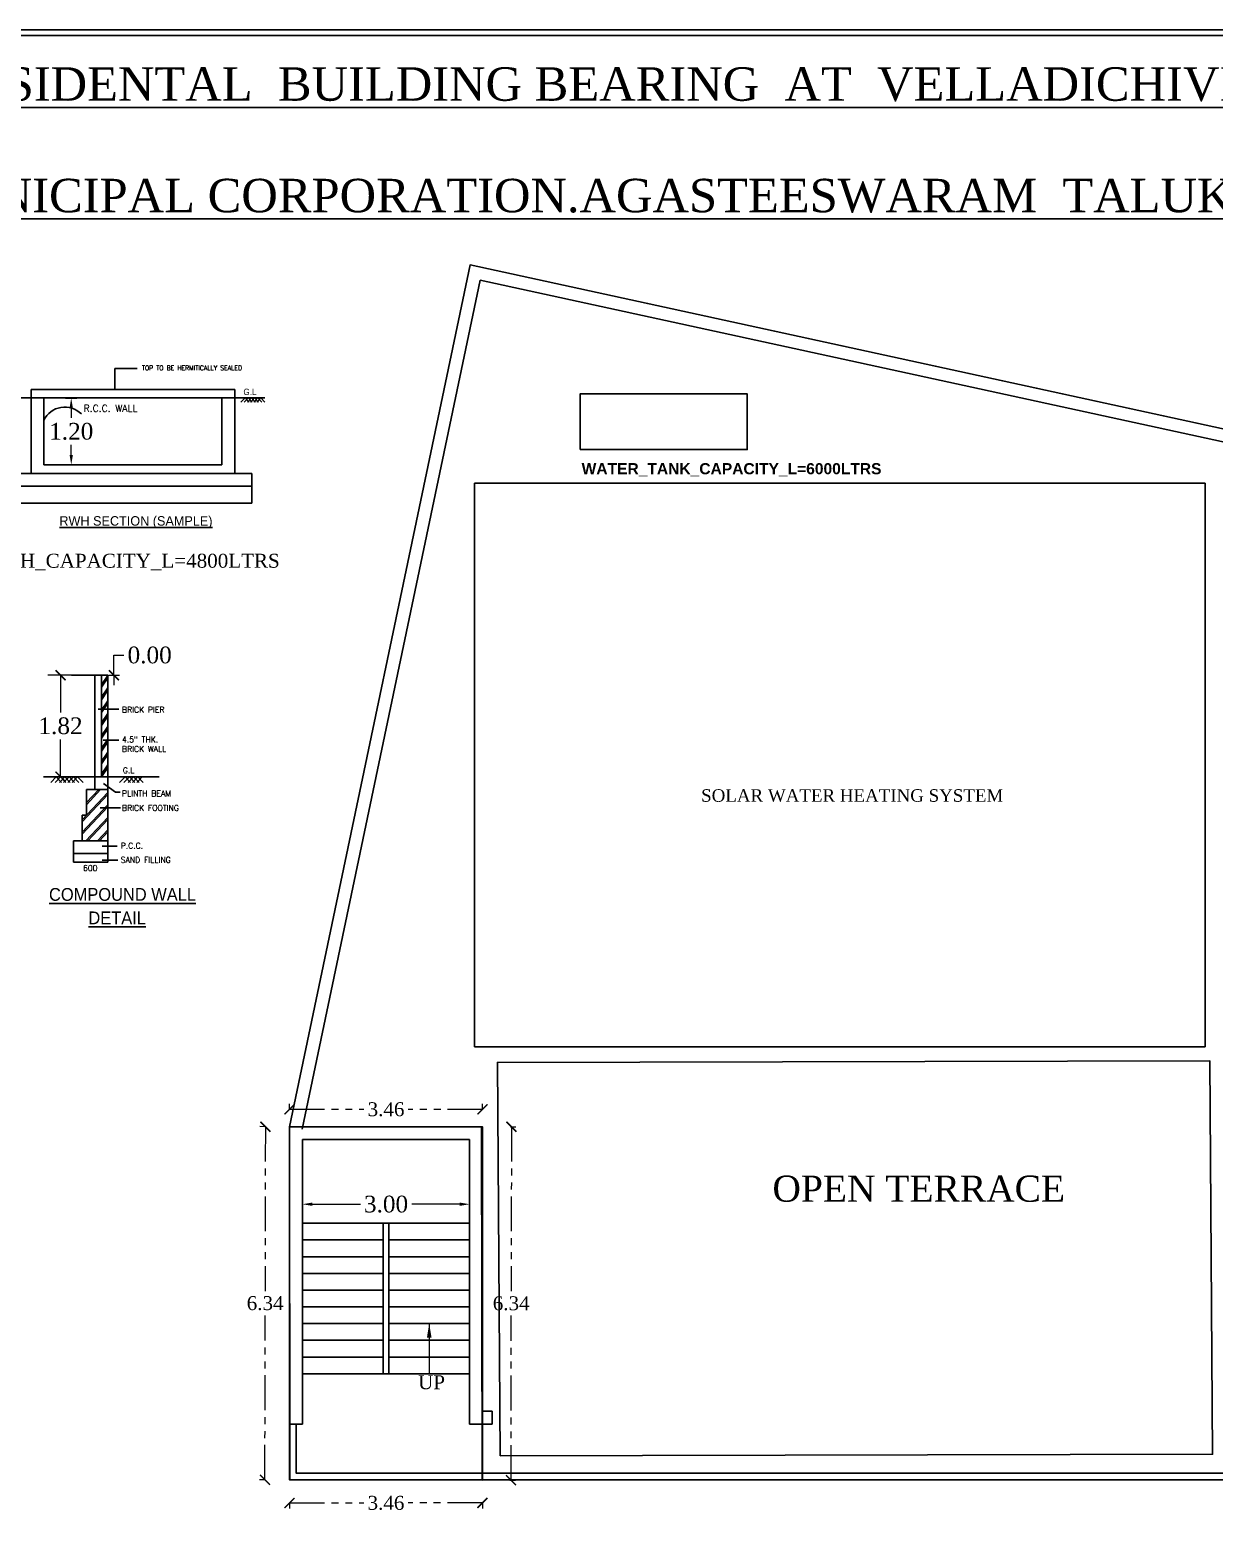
# Model space of a CAD drawing. Header units: metres. Extents: x 915 to 5569, y -1565 to 175.
# Drawn here: x 5431.85 to 5453.09, y -1407.37 to -1380.63 of the extents above; entities that cross this region are included whole.
import ezdxf

# ---------------------------------------------------------------- set-up
doc = ezdxf.new("R2010")
doc.units = ezdxf.units.M
doc.header["$MEASUREMENT"] = 0
doc.header["$PDMODE"] = 98
doc.linetypes.add('DOT2', pattern=[0.125, 0, -0.125])
doc.linetypes.add('PHANTOM2', pattern=[1.25, 0.625, -0.125, 0.125, -0.125, 0.125, -0.125])
for name, color, linetype in [('BLK_1_FLR_2_ROOF_AREA', 54, 'Continuous'), ('BLK_1_STAIR_HEADROOM', 13, 'Continuous'), ('COMPOUNDWALL', 7, 'Continuous'), ('RWH', 130, 'Continuous'), ('SOLAR_PANEL', 3, 'Continuous'), ('WATER_TANK_CALCULATION', 7, 'Continuous')]:
    doc.layers.add(name, color=color, linetype=linetype)
doc.styles.get("Standard").update_dxf_attribs({"font": 'times.ttf'})
doc.styles.add('T', font='ROMI____.pfb', dxfattribs={"width": 1.2, "height": 24})
doc.styles.add('T1', font='ROMANS.shx', dxfattribs={"width": 0.96, "height": 4})
doc.styles.add('UATEXT', font='GOTHIC.TTF')
doc.dimstyles.new('Copy of Standard', dxfattribs={"dimtxt": 0.25, "dimasz": 0.18, "dimexe": 0.1, "dimexo": 0.5, "dimgap": 0.09, "dimtad": 0, "dimtih": 1, "dimtoh": 1, "dimzin": 0, "dimdsep": 46, "dimtxsty": 'Standard', "dimblk": 'ARCHTICK', "dimcen": 0.09, "dimadec": 0, "dimazin": 0, "dimtfac": 1, "dimtofl": 0, "dimtmove": 0, "dimatfit": 3, "dimfxl": 0, "dimtolj": 1, "dimtzin": 0, "dimarcsym": 0})
doc.dimstyles.get("Standard").update_dxf_attribs({"dimtxt": 0.3, "dimasz": 0.18, "dimexe": 0.1, "dimexo": 0.1, "dimgap": 0.09, "dimtad": 0, "dimtih": 1, "dimtoh": 1, "dimzin": 0, "dimdsep": 46, "dimtxsty": 'Standard', "dimcen": 0.09, "dimadec": 0, "dimazin": 0, "dimtfac": 1, "dimtofl": 0, "dimtmove": 0, "dimatfit": 3, "dimfxl": 0, "dimtolj": 1, "dimtzin": 0, "dimarcsym": 0})
doc.dimstyles.new('STANDARD$0', dxfattribs={"dimtxt": 0.3, "dimasz": 0.18, "dimexe": 0.1, "dimexo": 0.1, "dimgap": 0.09, "dimtad": 0, "dimtih": 1, "dimtoh": 1, "dimzin": 1, "dimdsep": 46, "dimtxsty": 'Standard', "dimcen": 0.1, "dimadec": 3, "dimazin": 0, "dimtfac": 1, "dimtofl": 0, "dimtmove": 0, "dimatfit": 3, "dimfxl": 0, "dimtolj": 1, "dimtzin": 0, "dimarcsym": 0})

# ---------------------------------------------------------------- blocks, each defined once
blk = doc.blocks.new('_ArchTick')
at = {"color": 0, "linetype": 'ByBlock', "const_width": 0.15}
blk.add_lwpolyline([(-0.5, -0.5), (0.5, 0.5)], dxfattribs=at)
blk = doc.blocks.new('*D89')
at = {"color": 0, "lineweight": -2, "ltscale": 5}
for p, q in [((5436.738, -1401.802), (5436.738, -1401.602)), ((5436.918, -1401.702), (5437.777, -1401.702)), ((5439.558, -1401.702), (5438.699, -1401.702)), ((5439.738, -1401.802), (5439.738, -1401.602))]:
    blk.add_line(p, q, dxfattribs=at)
at = {"color": 0, "lineweight": 35, "ltscale": 5}
for points in [[(5436.918, -1401.672), (5436.918, -1401.732), (5436.738, -1401.702)], [(5439.558, -1401.672), (5439.558, -1401.732), (5439.738, -1401.702)]]:
    blk.add_solid(points, dxfattribs=at)
at = {"layer": 'Defpoints', "color": 0, "lineweight": 35, "ltscale": 5}
for p in [(5439.738, -1401.702), (5436.738, -1402.043), (5439.738, -1402.043)]:
    blk.add_point(p, dxfattribs=at)
at = {"color": 0, "lineweight": 35, "ltscale": 5, "insert": (5438.238, -1401.702), "char_height": 0.3, "attachment_point": 5}
blk.add_mtext('\\A1;3.00', dxfattribs=at)
blk = doc.blocks.new('*D107')
at = {"layer": 'Defpoints', "color": 0, "lineweight": 35}
for p in [(5432.098, -1387.239), (5432.591, -1387.239), (5432.098, -1388.439)]:
    blk.add_point(p, dxfattribs=at)
at = {"layer": 'RWH', "color": 0, "lineweight": -2}
for p, q in [((5432.491, -1387.239), (5432.691, -1387.239)), ((5432.591, -1387.419), (5432.591, -1387.596)), ((5432.591, -1388.259), (5432.591, -1388.082)), ((5432.491, -1388.439), (5432.691, -1388.439))]:
    blk.add_line(p, q, dxfattribs=at)
at = {"layer": 'RWH', "color": 0, "lineweight": 35}
for points in [[(5432.561, -1387.419), (5432.621, -1387.419), (5432.591, -1387.239)], [(5432.561, -1388.259), (5432.621, -1388.259), (5432.591, -1388.439)]]:
    blk.add_solid(points, dxfattribs=at)
at = {"layer": 'RWH', "color": 0, "lineweight": 30, "insert": (5432.591, -1387.839), "char_height": 0.3, "attachment_point": 5}
blk.add_mtext('\\A1;1.20', dxfattribs=at)
blk = doc.blocks.new('*D113')
at = {"layer": 'COMPOUNDWALL', "color": 0}
for p, q in [((5433.357, -1392.212), (5433.357, -1391.852)), ((5433.357, -1391.852), (5433.537, -1391.852)), ((5433.357, -1392.212), (5433.357, -1392.392))]:
    blk.add_line(p, q, dxfattribs=at)
at = {"layer": 'COMPOUNDWALL', "color": 0, "lineweight": -2}
blk.add_line((5433.257, -1392.212), (5433.457, -1392.212), dxfattribs=at)
blk.add_line((5433.257, -1392.212), (5433.457, -1392.212), dxfattribs=at)
at = {"layer": 'Defpoints', "color": 0, "lineweight": 35}
for p in [(5432.881, -1392.212), (5432.881, -1392.212), (5433.357, -1392.212)]:
    blk.add_point(p, dxfattribs=at)
at = {"layer": 'COMPOUNDWALL', "color": 0, "xscale": 0.18, "yscale": 0.18, "zscale": 0.18}
for rotation in [90, 270]:
    blk.add_blockref('_ArchTick', (5433.357, -1392.212), dxfattribs=dict(at, rotation=rotation))
at = {"layer": 'COMPOUNDWALL', "color": 0, "lineweight": 30, "insert": (5433.998, -1391.852), "char_height": 0.3, "attachment_point": 5}
blk.add_mtext('\\A1;0.00', dxfattribs=at)
blk = doc.blocks.new('*D111')
at = {"layer": 'COMPOUNDWALL', "color": 0}
for p, q in [((5431.485, -1392.212), (5431.025, -1392.212)), ((5431.485, -1394.032), (5431.025, -1394.032))]:
    blk.add_line(p, q, dxfattribs=at)
at = {"layer": 'COMPOUNDWALL', "color": 0, "lineweight": -2}
for p, q in [((5431.255, -1392.212), (5431.255, -1392.879)), ((5431.255, -1394.032), (5431.255, -1393.365))]:
    blk.add_line(p, q, dxfattribs=at)
at = {"layer": 'Defpoints', "color": 0, "lineweight": 35}
for p in [(5433.537, -1392.212), (5431.255, -1394.032), (5433.695, -1394.032)]:
    blk.add_point(p, dxfattribs=at)
at = {"layer": 'COMPOUNDWALL', "color": 0, "lineweight": -2, "xscale": 0.18, "yscale": 0.18, "zscale": 0.18}
for p, rotation in [((5431.255, -1392.212), 90), ((5431.255, -1394.032), 270)]:
    blk.add_blockref('_ArchTick', p, dxfattribs=dict(at, rotation=rotation))
at = {"layer": 'COMPOUNDWALL', "color": 0, "lineweight": 30, "insert": (5431.255, -1393.122), "char_height": 0.3, "attachment_point": 5}
blk.add_mtext('\\A1;1.82', dxfattribs=at)
blk = doc.blocks.new('*D112')
at = {"layer": 'COMPOUNDWALL', "color": 0}
for p, q in [((5432.629, -1392.212), (5432.169, -1392.212)), ((5432.629, -1394.032), (5432.169, -1394.032))]:
    blk.add_line(p, q, dxfattribs=at)
at = {"layer": 'COMPOUNDWALL', "color": 0, "lineweight": -2}
for p, q in [((5432.399, -1392.212), (5432.399, -1392.879)), ((5432.399, -1394.032), (5432.399, -1393.365))]:
    blk.add_line(p, q, dxfattribs=at)
at = {"layer": 'Defpoints', "color": 0, "lineweight": 35}
for p in [(5434.199, -1392.212), (5432.399, -1394.032), (5434.838, -1394.032)]:
    blk.add_point(p, dxfattribs=at)
at = {"layer": 'COMPOUNDWALL', "color": 0, "lineweight": -2, "xscale": 0.18, "yscale": 0.18, "zscale": 0.18}
for p, rotation in [((5432.399, -1392.212), 90), ((5432.399, -1394.032), 270)]:
    blk.add_blockref('_ArchTick', p, dxfattribs=dict(at, rotation=rotation))
at = {"layer": 'COMPOUNDWALL', "color": 0, "lineweight": 30, "insert": (5432.399, -1393.122), "char_height": 0.3, "attachment_point": 5}
blk.add_mtext('\\A1;1.82', dxfattribs=at)
blk = doc.blocks.new('*D184')
at = {"color": 0, "linetype": 'DOT2', "lineweight": -2}
for p, q in [((5436.508, -1399.998), (5436.508, -1399.898)), ((5439.968, -1400.001), (5439.968, -1399.901))]:
    blk.add_line(p, q, dxfattribs=at)
at = {"color": 0, "linetype": 'PHANTOM2', "lineweight": -2}
for p, q in [((5436.508, -1399.998), (5437.84, -1399.999)), ((5439.968, -1400.001), (5438.637, -1400))]:
    blk.add_line(p, q, dxfattribs=at)
at = {"layer": 'Defpoints', "color": 0, "linetype": 'ByBlock', "lineweight": 35}
for p in [(5439.968, -1400.001), (5436.508, -1400.311), (5439.968, -1400.314)]:
    blk.add_point(p, dxfattribs=at)
at = {"color": 0, "linetype": 'ByBlock', "lineweight": -2, "xscale": 0.18, "yscale": 0.18, "zscale": 0.18}
for p, rotation in [((5436.508, -1399.998), 179.9586634963854), ((5439.968, -1400.001), 359.9586634963854)]:
    blk.add_blockref('_ArchTick', p, dxfattribs=dict(at, rotation=rotation))
at = {"color": 0, "linetype": 'ByBlock', "lineweight": 35, "insert": (5438.238, -1400), "char_height": 0.25, "attachment_point": 5}
blk.add_mtext('\\A1;3.46', dxfattribs=at)
blk = doc.blocks.new('*D185')
at = {"color": 0, "linetype": 'DOT2', "lineweight": -2}
for p, q in [((5436.073, -1400.311), (5435.973, -1400.31)), ((5436.066, -1406.646), (5435.966, -1406.646))]:
    blk.add_line(p, q, dxfattribs=at)
at = {"color": 0, "linetype": 'PHANTOM2', "lineweight": -2}
for p, q in [((5436.073, -1400.311), (5436.069, -1403.261)), ((5436.066, -1406.646), (5436.069, -1403.696))]:
    blk.add_line(p, q, dxfattribs=at)
at = {"layer": 'Defpoints', "color": 0, "linetype": 'ByBlock', "lineweight": 35}
for p in [(5436.508, -1400.311), (5436.066, -1406.646), (5436.501, -1406.647)]:
    blk.add_point(p, dxfattribs=at)
at = {"color": 0, "linetype": 'ByBlock', "lineweight": -2, "xscale": 0.18, "yscale": 0.18, "zscale": 0.18}
for p, rotation in [((5436.073, -1400.311), 89.93490126308862), ((5436.066, -1406.646), 269.9349012630886)]:
    blk.add_blockref('_ArchTick', p, dxfattribs=dict(at, rotation=rotation))
at = {"color": 0, "linetype": 'ByBlock', "lineweight": 35, "insert": (5436.069, -1403.478), "char_height": 0.25, "attachment_point": 5}
blk.add_mtext('\\A1;6.34', dxfattribs=at)
blk = doc.blocks.new('*D186')
at = {"color": 0, "linetype": 'DOT2', "lineweight": -2}
for p, q in [((5436.508, -1407.061), (5436.508, -1407.161)), ((5439.967, -1407.061), (5439.967, -1407.161))]:
    blk.add_line(p, q, dxfattribs=at)
at = {"color": 0, "linetype": 'PHANTOM2', "lineweight": -2}
for p, q in [((5436.508, -1407.061), (5437.839, -1407.061)), ((5439.967, -1407.061), (5438.636, -1407.061))]:
    blk.add_line(p, q, dxfattribs=at)
at = {"layer": 'Defpoints', "color": 0, "linetype": 'ByBlock', "lineweight": 35}
for p in [(5436.508, -1406.649), (5439.967, -1406.649), (5439.967, -1407.061)]:
    blk.add_point(p, dxfattribs=at)
at = {"color": 0, "linetype": 'ByBlock', "lineweight": -2, "xscale": 0.18, "yscale": 0.18, "zscale": 0.18, "rotation": 180}
blk.add_blockref('_ArchTick', (5436.508, -1407.061), dxfattribs=at)
at = {"color": 0, "linetype": 'ByBlock', "lineweight": -2, "xscale": 0.18, "yscale": 0.18, "zscale": 0.18}
blk.add_blockref('_ArchTick', (5439.967, -1407.061), dxfattribs=at)
at = {"color": 0, "linetype": 'ByBlock', "lineweight": 35, "insert": (5438.237, -1407.061), "char_height": 0.25, "attachment_point": 5}
blk.add_mtext('\\A1;3.46', dxfattribs=at)
blk = doc.blocks.new('*D187')
at = {"color": 0, "linetype": 'DOT2', "lineweight": -2}
for p, q in [((5440.468, -1400.312), (5440.587, -1400.312)), ((5440.461, -1406.651), (5440.58, -1406.651))]:
    blk.add_line(p, q, dxfattribs=at)
at = {"color": 0, "linetype": 'PHANTOM2', "lineweight": -2}
for p, q in [((5440.487, -1400.312), (5440.483, -1403.264)), ((5440.48, -1406.651), (5440.483, -1403.699))]:
    blk.add_line(p, q, dxfattribs=at)
at = {"layer": 'Defpoints', "color": 0, "linetype": 'ByBlock', "lineweight": 35}
for p in [(5439.968, -1400.311), (5439.961, -1406.65), (5440.48, -1406.651)]:
    blk.add_point(p, dxfattribs=at)
at = {"color": 0, "linetype": 'ByBlock', "lineweight": -2, "xscale": 0.18, "yscale": 0.18, "zscale": 0.18}
for p, rotation in [((5440.487, -1400.312), 89.93490126309068), ((5440.48, -1406.651), 269.9349012630908)]:
    blk.add_blockref('_ArchTick', p, dxfattribs=dict(at, rotation=rotation))
at = {"color": 0, "linetype": 'ByBlock', "lineweight": 35, "insert": (5440.483, -1403.481), "char_height": 0.25, "attachment_point": 5}
blk.add_mtext('\\A1;6.34', dxfattribs=at)

msp = doc.modelspace()

# ---------------------------------------------------------------- linework, layer by layer
at = {"lineweight": 35, "ltscale": 5}
for p, q in [((5475.87176, -1392.71843), (5439.74654, -1384.8502)), ((5457.82756, -1389.02372), (5439.92413, -1385.12427)), ((5436.50804, -1405.64661), (5436.50804, -1400.31109)), ((5436.50804, -1400.31109), (5439.96804, -1400.31109)), ((5439.96804, -1405.41661), (5439.96804, -1400.31109)), ((5436.73804, -1400.54109), (5439.73804, -1400.54109)), ((5436.73804, -1405.64661), (5436.73804, -1400.54109)), ((5439.73804, -1405.64661), (5439.73804, -1400.54109)), ((5436.73804, -1402.04262), (5439.73804, -1402.04262)), ((5438.18804, -1404.74262), (5438.18804, -1402.04262)), ((5438.28804, -1404.74262), (5438.28804, -1402.04262)), ((5436.73804, -1402.34262), (5438.18804, -1402.34262)), ((5438.28804, -1402.34262), (5439.73804, -1402.34262)), ((5436.73804, -1402.64262), (5438.18804, -1402.64262)), ((5438.28804, -1402.64262), (5439.73804, -1402.64262)), ((5436.73804, -1402.94262), (5438.18804, -1402.94262)), ((5438.28804, -1402.94262), (5439.73804, -1402.94262)), ((5436.73804, -1403.24262), (5438.18804, -1403.24262)), ((5438.28804, -1403.24262), (5439.73804, -1403.24262)), ((5436.73804, -1403.54262), (5438.18804, -1403.54262)), ((5438.28804, -1403.54262), (5439.73804, -1403.54262)), ((5436.73804, -1403.84262), (5438.18804, -1403.84262)), ((5438.28804, -1403.84262), (5439.73804, -1403.84262)), ((5436.73804, -1404.14262), (5438.18804, -1404.14262)), ((5438.28804, -1404.14262), (5439.73804, -1404.14262)), ((5436.73804, -1404.44262), (5438.18804, -1404.44262)), ((5438.28804, -1404.44262), (5439.73804, -1404.44262)), ((5436.73804, -1404.74262), (5439.73804, -1404.74262)), ((5440.1443, -1405.41661), (5439.96804, -1405.41661)), ((5440.1443, -1405.41661), (5440.1443, -1405.64661)), ((5436.50804, -1405.64661), (5436.73804, -1405.64661)), ((5436.50804, -1405.64661), (5436.50804, -1406.6485)), ((5439.73804, -1405.64661), (5440.1443, -1405.64661))]:
    msp.add_line(p, q, dxfattribs=at)
at = {"color": 0, "linetype": 'ByBlock', "lineweight": 35}
msp.add_line((5439.9245, -1385.12248), (5436.73316, -1400.35825), dxfattribs=at)
at = {"lineweight": 30}
for p, q in [((5433.37114, -1386.70995), (5433.77346, -1386.70995)), ((5433.37114, -1387.08881), (5433.37114, -1386.70995)), ((5432.02236, -1387.2389), (5431.48502, -1387.2389)), ((5431.87009, -1387.2389), (5431.87009, -1387.08663)), ((5431.87009, -1387.08663), (5435.29477, -1387.08663)), ((5431.87009, -1387.2389), (5431.87009, -1388.4389)), ((5435.3709, -1387.2389), (5432.02236, -1387.2389)), ((5432.0985, -1387.2389), (5432.0985, -1388.4389)), ((5435.29477, -1387.08663), (5435.52317, -1387.08663)), ((5435.29477, -1388.4389), (5435.29477, -1387.2389)), ((5435.3709, -1387.2389), (5436.06352, -1387.2389)), ((5435.52317, -1387.08663), (5435.52317, -1387.2389)), ((5435.52317, -1388.59118), (5435.52317, -1387.2389)), ((5435.63575, -1387.31363), (5435.70812, -1387.23749)), ((5435.69285, -1387.31363), (5435.76522, -1387.23749)), ((5435.78049, -1387.31363), (5435.70812, -1387.23749)), ((5435.74995, -1387.31363), (5435.82232, -1387.23749)), ((5435.83759, -1387.31363), (5435.76522, -1387.23749)), ((5435.80705, -1387.31363), (5435.87943, -1387.23749)), ((5435.8947, -1387.31363), (5435.82232, -1387.23749)), ((5435.86416, -1387.31363), (5435.93653, -1387.23749)), ((5435.9518, -1387.31363), (5435.87943, -1387.23749)), ((5435.92126, -1387.31363), (5435.99363, -1387.23749)), ((5436.0089, -1387.31363), (5435.93653, -1387.23749)), ((5436.066, -1387.31363), (5435.99363, -1387.23749)), ((5431.56554, -1388.59118), (5431.87009, -1388.59118)), ((5431.87009, -1388.4389), (5431.87009, -1388.59118)), ((5431.87009, -1388.59118), (5435.52317, -1388.59118)), ((5432.0985, -1388.4389), (5435.29477, -1388.4389)), ((5435.52317, -1388.59118), (5435.82772, -1388.59118)), ((5435.82772, -1388.59118), (5435.82772, -1389.12413)), ((5431.56554, -1388.81958), (5435.82772, -1388.81958)), ((5435.82772, -1389.12413), (5431.56554, -1389.12413)), ((5433.24604, -1392.21197), (5432.59654, -1392.21197)), ((5433.01604, -1392.21197), (5433.01604, -1394.03197)), ((5433.13104, -1392.21197), (5433.01604, -1392.21197)), ((5433.13104, -1392.21197), (5433.13104, -1394.03197)), ((5433.24604, -1392.21197), (5433.13104, -1392.21197)), ((5433.13104, -1392.38164), (5433.24604, -1392.21474)), ((5433.13104, -1392.42668), (5433.24604, -1392.25978)), ((5433.24604, -1394.03197), (5433.24604, -1392.21197)), ((5433.13104, -1392.60692), (5433.24604, -1392.44002)), ((5433.13104, -1392.65197), (5433.23668, -1392.49863)), ((5433.13104, -1392.83692), (5433.24604, -1392.67002)), ((5433.24604, -1394.03197), (5433.24604, -1392.49863)), ((5433.07583, -1392.82036), (5433.44629, -1392.82036)), ((5433.13104, -1392.88197), (5433.24604, -1392.71506)), ((5433.13104, -1393.06692), (5433.24604, -1392.90002)), ((5433.13104, -1393.11197), (5433.24604, -1392.94506)), ((5433.13104, -1393.29692), (5433.24604, -1393.13002)), ((5433.13104, -1393.34197), (5433.24604, -1393.17506)), ((5433.13104, -1393.52692), (5433.24604, -1393.36002)), ((5433.13104, -1393.57197), (5433.24604, -1393.40506)), ((5433.16403, -1393.37862), (5433.44629, -1393.37862)), ((5433.13104, -1393.75692), (5433.24604, -1393.59002)), ((5433.13104, -1393.80197), (5433.24604, -1393.63506)), ((5433.13104, -1393.98692), (5433.24604, -1393.82002)), ((5433.13104, -1394.03197), (5433.24604, -1393.86506)), ((5433.01604, -1394.03197), (5432.09604, -1394.03197)), ((5432.22491, -1394.13419), (5432.32208, -1394.03197)), ((5432.30158, -1394.13419), (5432.39875, -1394.03197)), ((5432.41925, -1394.13419), (5432.32208, -1394.03197)), ((5432.37825, -1394.13419), (5432.47541, -1394.03197)), ((5432.49592, -1394.13419), (5432.39875, -1394.03197)), ((5432.45491, -1394.13419), (5432.55208, -1394.03197)), ((5432.57258, -1394.13419), (5432.47541, -1394.03197)), ((5432.53158, -1394.13419), (5432.62875, -1394.03197)), ((5432.64925, -1394.13419), (5432.55208, -1394.03197)), ((5432.60825, -1394.13419), (5432.70541, -1394.03197)), ((5432.72592, -1394.13419), (5432.62875, -1394.03197)), ((5432.80258, -1394.13419), (5432.70541, -1394.03197)), ((5433.24604, -1394.26197), (5432.8627, -1394.26197)), ((5432.8627, -1394.26197), (5432.8627, -1394.72197)), ((5432.8627, -1394.53533), (5433.11886, -1394.26197)), ((5432.8627, -1394.49795), (5433.08384, -1394.26197)), ((5433.24604, -1394.03197), (5433.01604, -1394.03197)), ((5433.01604, -1394.03197), (5433.01604, -1394.26197)), ((5433.16836, -1394.15662), (5433.38701, -1394.30731)), ((5433.24604, -1394.26197), (5433.24604, -1394.03197)), ((5433.24604, -1394.03197), (5434.16604, -1394.03197)), ((5433.24604, -1394.72197), (5433.24604, -1394.26197)), ((5433.45949, -1394.13419), (5433.55666, -1394.03197)), ((5433.53616, -1394.13419), (5433.63332, -1394.03197)), ((5433.65383, -1394.13419), (5433.55666, -1394.03197)), ((5433.61282, -1394.13419), (5433.70999, -1394.03197)), ((5433.73049, -1394.13419), (5433.63332, -1394.03197)), ((5433.68949, -1394.13419), (5433.78666, -1394.03197)), ((5433.80716, -1394.13419), (5433.70999, -1394.03197)), ((5433.76616, -1394.13419), (5433.86332, -1394.03197)), ((5433.88383, -1394.13419), (5433.78666, -1394.03197)), ((5432.78604, -1394.80401), (5433.24604, -1394.31313)), ((5432.78604, -1394.84138), (5433.24604, -1394.3505)), ((5432.78604, -1395.02825), (5433.24604, -1394.53737)), ((5433.38701, -1394.30731), (5433.46995, -1394.30731)), ((5432.78604, -1395.06563), (5433.24604, -1394.57474)), ((5432.8627, -1394.72197), (5432.78604, -1394.72197)), ((5432.78604, -1394.72197), (5432.78604, -1395.18197)), ((5432.85213, -1395.18197), (5433.24604, -1394.76161)), ((5432.88715, -1395.18197), (5433.24604, -1394.79899)), ((5433.10804, -1394.59363), (5433.47749, -1394.59363)), ((5433.24604, -1395.18197), (5433.24604, -1394.72197)), ((5433.06226, -1395.18197), (5433.24604, -1394.98586)), ((5433.09729, -1395.18197), (5433.24604, -1395.02323)), ((5433.24604, -1395.18197), (5432.6327, -1395.18197)), ((5432.6327, -1395.18197), (5432.6327, -1395.5653)), ((5433.14574, -1395.27928), (5433.41717, -1395.27928)), ((5433.24604, -1395.5653), (5433.24604, -1395.18197)), ((5433.24604, -1395.41197), (5432.6327, -1395.41197)), ((5432.6327, -1395.5653), (5433.24604, -1395.5653)), ((5433.14574, -1395.52792), (5433.42471, -1395.52792))]:
    msp.add_line(p, q, dxfattribs=at)
at = {"lineweight": 35, "ltscale": 5}
for points in [[(5386.91739, -1436.99048), (5489.83316, -1436.99048), (5489.83316, -1380.634), (5386.91739, -1380.634)], [(5387.01739, -1436.89048), (5489.73316, -1436.89048), (5489.73316, -1380.734), (5387.01739, -1380.734)]]:
    msp.add_lwpolyline(points, close=True, dxfattribs=at)
at = {"color": 0, "linetype": 'ByBlock', "lineweight": 35}
msp.add_lwpolyline([(5436.50804, -1400.31109), (5439.96668, -1400.31109), (5439.96668, -1406.6485), (5436.50804, -1406.6485)], close=True, dxfattribs=at)
at = {"lineweight": 35, "ltscale": 5}
for points in [[(5436.50804, -1405.64661), (5436.50804, -1406.6485), (5471.40616, -1406.6485), (5471.72734, -1405.64661)], [(5436.62804, -1405.64661), (5436.62804, -1406.5285), (5471.31862, -1406.5285), (5471.60133, -1405.64661)]]:
    msp.add_lwpolyline(points, dxfattribs=at)
at = {"lineweight": 30}
msp.add_arc((5432.47484, -1387.82225), 0.42035, 44.836453, 153.695818, dxfattribs=at)
at = {"layer": 'BLK_1_FLR_2_ROOF_AREA', "color": 54, "lineweight": 35}
msp.add_lwpolyline([(5475.87176, -1392.71843), (5471.40616, -1406.6485), (5436.50804, -1406.6485), (5436.50804, -1400.31109), (5436.64491, -1399.65768), (5439.74654, -1384.8502)], close=True, dxfattribs=at)
at = {"layer": 'BLK_1_STAIR_HEADROOM', "color": 1, "lineweight": 30}
msp.add_lwpolyline([(5439.96299, -1406.65046), (5436.51173, -1406.64654), (5436.50804, -1400.31109), (5439.95044, -1400.31358)], close=True, dxfattribs=at)
at = {"layer": 'SOLAR_PANEL', "color": 3, "linetype": 'ByBlock', "lineweight": 30}
for points in [[(5439.82649, -1398.87773), (5452.93158, -1398.87773), (5452.93158, -1388.76854), (5439.82649, -1388.76854)], [(5440.28557, -1406.21577), (5453.06503, -1406.186), (5453.01492, -1399.12794), (5440.23545, -1399.15771)]]:
    msp.add_lwpolyline(points, close=True, dxfattribs=at)
at = {"layer": 'WATER_TANK_CALCULATION', "color": 150, "linetype": 'ByBlock', "lineweight": 30}
msp.add_lwpolyline([(5441.71788, -1388.16463), (5444.71788, -1388.16463), (5444.71788, -1387.16463), (5441.71788, -1387.16463)], close=True, dxfattribs=at)

# ---------------------------------------------------------------- texts
at = {"lineweight": 30, "width": 0.96}
for s, height, style, p in [('TOP TO BE HERMITICALLY SEALED', 0.0832741, 'T1', (5433.85947, -1386.74121)), ('G.L', 0.114205, 'T', (5435.67943, -1387.18666)), ('R.C.C. WALL', 0.1268939, 'T1', (5432.8135, -1387.48703)), ('BRICK PIER', 0.104778, 'T1', (5433.50159, -1392.88329)), ('4.5" THK.', 0.104778, 'T1', (5433.50159, -1393.41863)), ('BRICK WALL', 0.104778, 'T1', (5433.50159, -1393.58827)), ('G.L', 0.104778, 'T1', (5433.51718, -1393.97145)), ('PLINTH BEAM', 0.1047778, 'T1', (5433.50159, -1394.38503)), ('BRICK FOOTING', 0.1047778, 'T1', (5433.50159, -1394.6453)), ('P.C.C.', 0.104778, 'T1', (5433.47897, -1395.32318)), ('SAND FILLING', 0.1047778, 'T1', (5433.47897, -1395.57711)), ('600', 0.104778, 'T1', (5432.80342, -1395.7235)), ('%%UCOMPOUND WALL', 0.2295684, 'T', (5432.19278, -1396.25922)), ('%%UDETAIL%%U', 0.2295684, 'T', (5432.89873, -1396.67978))]:
    msp.add_text(s, height=height, dxfattribs=dict(at, style=style)).set_placement(p)
at = {"lineweight": 30, "style": 'UATEXT'}
msp.add_text('%%URWH SECTION (SAMPLE)', height=0.1695954, dxfattribs=at).set_placement((5432.37808, -1389.52849))
at = {"linetype": 'ByBlock', "lineweight": 30}
for s, height, p in [('SOLAR WATER HEATING SYSTEM', 0.224679, (5443.89044, -1394.48189)), ('OPEN TERRACE', 0.4685894, (5445.16943, -1401.65631))]:
    msp.add_text(s, height=height, dxfattribs=at).set_placement(p)
at = {"lineweight": 35}
msp.add_text('UP', height=0.25, dxfattribs=at).set_placement((5438.81366, -1405.02012))
at = {"lineweight": 35, "insert": (5388.41659, -1381.30642), "char_height": 0.6, "width": 86.96365, "attachment_point": 1}
msp.add_mtext('{\\LSITE PLAN  SHOWING THE  PROPOSED  CONSTRUCTION  OF  COMMERCIAL BUILDING  (SHOPS)  & RESIDENTAL  BUILDING BEARING  AT  VELLADICHIVILAI , IN \\P\\PWARD : S, BLOCK :12 T.Sy.Nos:16/3(Pt), OF VADIVEESWARAM SOUTH VILLAGE, NAGERCOIL CITY MUNICIPAL CORPORATION.AGASTEESWARAM  TALUK, \\P\\PKANNIYAKUMARI  DISTRICT.}', dxfattribs=at)
at = {"layer": 'RWH', "color": 130, "lineweight": 30, "insert": (5433.69663, -1390.18296), "char_height": 0.25, "attachment_point": 5}
msp.add_mtext_dynamic_manual_height_columns('RWH_CAPACITY_L=4800LTRS', width=9.3695657, gutter_width=0.9, heights=[0], dxfattribs=at)
at = {"layer": 'WATER_TANK_CALCULATION', "color": 150, "lineweight": 30, "insert": (5441.74671, -1388.4073), "char_height": 0.2, "attachment_point": 1}
msp.add_mtext_dynamic_manual_height_columns('{\\fArial|b1|i0|c0|p34;WATER_TANK_CAPACITY_L=6000LTRS}', width=0.5053362, gutter_width=4.06129, heights=[0], dxfattribs=at)

# ---------------------------------------------------------------- dimensions: what is measured, and where the dimension line sits
at = {"linetype": 'ByBlock', "lineweight": 35}
for p1, p2, distance, picture, middle in [((5436.50804, -1400.31109), (5439.96804, -1400.31359), 0.31263, '*D184', (5438.23827, -1399.99971)), ((5436.50804, -1400.31109), (5436.50084, -1406.64653), -0.43527, '*D185', (5436.06917, -1403.47832)), ((5439.96804, -1400.31109), (5439.96084, -1406.65046), 0.51871, '*D187', (5440.48315, -1403.48137)), ((5436.50804, -1406.6485), (5439.96668, -1406.6485), -0.41296, '*D186', (5438.23736, -1407.06146))]:
    dim = msp.add_aligned_dim(p1=p1, p2=p2, distance=distance, dimstyle='Copy of Standard', override={"dimfxl": 0.18, "dimarcsym": 2}, dxfattribs=at)
    dim.commit()
    dim.dimension.update_dxf_attribs({"geometry": picture, "text_midpoint": middle})
at = {"lineweight": 35, "ltscale": 5}
dim = msp.add_aligned_dim(p1=(5436.73804, -1402.04262), p2=(5439.73804, -1402.04262), distance=0.34065, dimstyle='STANDARD$0', dxfattribs=at)
dim.commit()
dim.dimension.update_dxf_attribs({"geometry": '*D89', "text_midpoint": (5438.23804, -1401.70197)})
at = {"layer": 'COMPOUNDWALL', "color": 3, "lineweight": 30}
dim = msp.add_linear_dim(base=(5433.3566348056, -1392.2119661031), p1=(5432.8813614266, -1392.2119661031), p2=(5432.8813614266, -1392.2119661031), angle=90, dimstyle='Standard', override={"dimdec": 2, "dimblk": 'ArchTick', "dimdle": 0.2, "dimsd1": 0, "dimsd2": 0, "dimldrblk": 'ArchTick', "dimtfillclr": 256, "dimlwd": 65535, "dimarcsym": 2}, dxfattribs=at)
dim.commit()
dim.dimension.update_dxf_attribs({"geometry": '*D113', "text_midpoint": (5433.9983363196, -1391.8519661031)})
at = {"layer": 'COMPOUNDWALL', "color": 2, "lineweight": 30}
dim = msp.add_linear_dim(base=(5431.25542, -1394.03197), p1=(5433.53663, -1392.21197), p2=(5433.69451, -1394.03197), angle=90, dimstyle='STANDARD$0', override={"dimtxt": 0.3, "dimexe": 0.23, "dimexo": 0.23, "dimblk": 'ArchTick', "dimldrblk": 'ArchTick', "dimfxl": 0.23, "dimlwe": 65535}, dxfattribs=at)
dim.commit()
dim.dimension.update_dxf_attribs({"geometry": '*D111', "text_midpoint": (5431.25542, -1393.12197)})
at = {"layer": 'COMPOUNDWALL', "color": 1, "lineweight": 30}
dim = msp.add_linear_dim(base=(5432.39875, -1394.03197), p1=(5434.19893, -1392.21197), p2=(5434.83784, -1394.03197), angle=90, dimstyle='STANDARD$0', override={"dimtxt": 0.3, "dimexe": 0.23, "dimexo": 0.23, "dimblk": 'ArchTick', "dimldrblk": 'ArchTick', "dimfxl": 0.23, "dimlwe": 65535}, dxfattribs=at)
dim.commit()
dim.dimension.update_dxf_attribs({"geometry": '*D112', "text_midpoint": (5432.39875, -1393.12197)})
at = {"layer": 'RWH', "color": 130, "lineweight": 30}
dim = msp.add_linear_dim(base=(5432.59082, -1387.2389), p1=(5432.0985, -1388.4389), p2=(5432.0985, -1387.2389), angle=90, dimstyle='Standard', override={"dimscale": 1, "dimsd1": 0, "dimsd2": 0}, dxfattribs=at)
dim.commit()
dim.dimension.update_dxf_attribs({"geometry": '*D107', "text_midpoint": (5432.59082, -1387.8389)})

# ---------------------------------------------------------------- leaders
at = {"lineweight": 35}
msp.add_leader([(5439.01304, -1403.84262), (5439.01304, -1404.74262)], dimstyle='Copy of Standard', override={"dimasz": 0.25, "dimgap": 0.09, "dimtad": 0}, dxfattribs=at)

doc.saveas('drawing.dxf')
